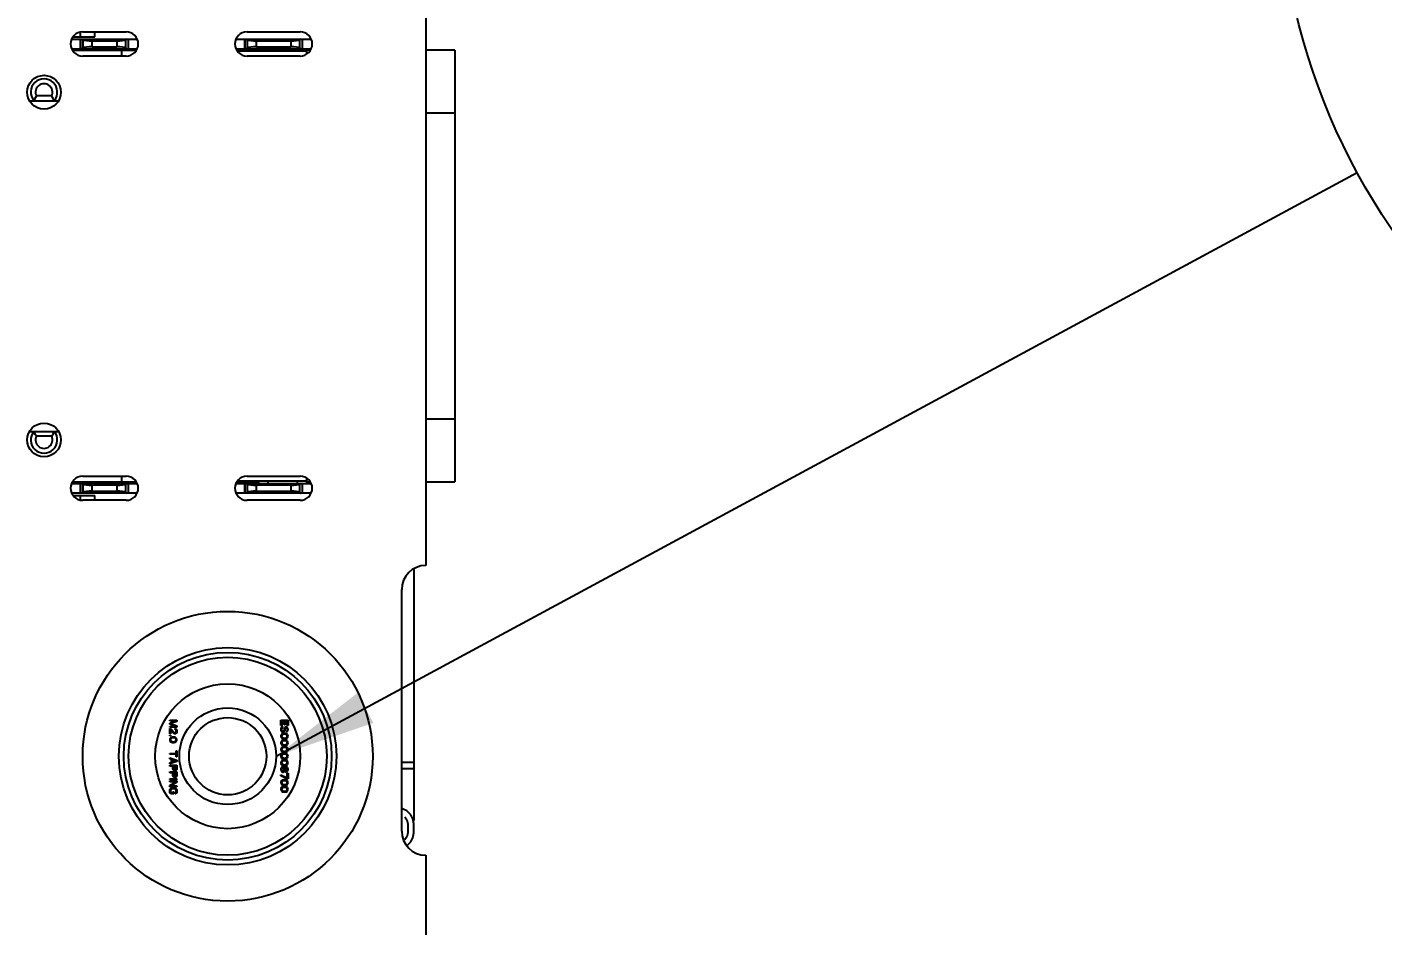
# Model space of a CAD drawing. Header units: millimetres. Extents: x 0 to 841, y 0 to 594.
# Drawn here: x 699.92 to 727.97, y 440.92 to 459.54 of the extents above; entities that cross this region are included whole.
import ezdxf

# ---------------------------------------------------------------- set-up
doc = ezdxf.new("R2010")
doc.units = ezdxf.units.MM
doc.header["$LTSCALE"] = 46.255
doc.layers.get('0').update_dxf_attribs({"linetype": 'CONTINUOUS'})
doc.layers.add('ASSEM_MEM', color=7, linetype='CONTINUOUS')
doc.layers.add('DETAIL', color=7, linetype='CONTINUOUS')
doc.styles.get("Standard").update_dxf_attribs({"font": 'txt', "width": 0.8})
doc.dimstyles.get("Standard").update_dxf_attribs({"dimtxt": 3, "dimasz": 2.1, "dimexe": 2, "dimexo": 1, "dimtad": 1, "dimzin": 0, "dimdsep": 46, "dimtxsty": 'STANDARD', "dimblk": '_FILLED', "dimblk1": '_FILLED', "dimblk2": '_FILLED', "dimcen": 0.09, "dimazin": 0, "dimtol": 1, "dimtp": 0.01, "dimtm": 0.01, "dimtfac": 1, "dimtofl": 0, "dimtmove": 0, "dimatfit": 3, "dimldrblk": '_FILLED', "dimfxl": 1, "dimtolj": 1, "dimtzin": 0, "dimarcsym": 0})

# ---------------------------------------------------------------- blocks, each defined once
blk = doc.blocks.new('_FILLED')
at = {"color": 0, "linetype": 'BYBLOCK'}
blk.add_solid([(0, 0), (-1, 0.167), (-1, -0.167)], dxfattribs=at)
blk = doc.blocks.new('BALLOON_BL30', base_point=(739.403, 462.985))
at = {"layer": 'DETAIL', "color": 7, "linetype": 'CONTINUOUS'}
blk.add_circle((739.403, 462.985), 13.593, dxfattribs=at)
at = {"layer": 'DETAIL', "color": 7, "linetype": 'CONTINUOUS', "insert": (727.403, 464.485), "char_height": 3, "width": 24, "attachment_point": 1, "line_spacing_factor": 0.9}
blk.add_mtext('Standoff 5', dxfattribs=at)

msp = doc.modelspace()

# ---------------------------------------------------------------- linework, layer by layer
at = {"layer": 'ASSEM_MEM', "color": 3, "linetype": 'CONTINUOUS'}
for p, q in [((708.172, 510.388), (708.172, 448.388)), ((701.072, 459.438), (701.972, 459.438)), ((704.472, 459.438), (705.572, 459.438)), ((701.972, 458.938), (701.072, 458.938)), ((705.572, 458.938), (704.472, 458.938)), ((701.072, 450.238), (701.972, 450.238)), ((704.472, 450.238), (705.572, 450.238)), ((701.972, 449.738), (701.072, 449.738)), ((705.572, 449.738), (704.472, 449.738)), ((707.672, 442.888), (707.672, 447.888)), ((708.172, 442.388), (708.172, 367.388))]:
    msp.add_line(p, q, dxfattribs=at)
at = {"layer": 'ASSEM_MEM', "color": 7, "linetype": 'CONTINUOUS'}
for p, q in [((700.849, 459.288), (702.195, 459.288)), ((700.88, 459.338), (701.322, 459.338)), ((701.022, 459.425), (701.022, 459.338)), ((701.022, 459.288), (701.022, 459.088)), ((701.032, 459.088), (701.032, 459.288)), ((701.076, 459.275), (701.054, 459.288)), ((701.076, 459.275), (701.076, 459.101)), ((701.778, 459.248), (701.266, 459.248)), ((701.266, 459.128), (701.266, 459.248)), ((701.322, 459.338), (701.322, 459.438)), ((701.778, 459.248), (701.778, 459.128)), ((701.99, 459.288), (701.967, 459.275)), ((701.967, 459.101), (701.967, 459.275)), ((702.012, 459.288), (702.012, 459.088)), ((702.022, 459.088), (702.022, 459.288)), ((704.247, 459.288), (705.795, 459.288)), ((704.422, 459.288), (704.422, 459.088)), ((704.432, 459.088), (704.432, 459.288)), ((704.476, 459.275), (704.454, 459.288)), ((704.476, 459.275), (704.476, 459.101)), ((705.378, 459.248), (704.666, 459.248)), ((704.666, 459.128), (704.666, 459.248)), ((705.378, 459.248), (705.378, 459.128)), ((705.59, 459.288), (705.567, 459.275)), ((705.567, 459.101), (705.567, 459.275)), ((705.612, 459.288), (705.612, 459.088)), ((705.622, 459.088), (705.622, 459.288)), ((700.849, 459.088), (702.195, 459.088)), ((700.86, 459.058), (702.183, 459.058)), ((701.002, 459.058), (701.002, 459.088)), ((701.054, 459.088), (701.076, 459.101)), ((701.266, 459.128), (701.778, 459.128)), ((701.282, 459.088), (701.282, 459.058)), ((701.482, 459.058), (701.482, 459.088)), ((701.872, 459.058), (701.872, 458.938)), ((701.967, 459.101), (701.99, 459.088)), ((704.247, 459.088), (705.795, 459.088)), ((704.712, 459.058), (704.26, 459.058)), ((705.712, 459.038), (704.28, 459.038)), ((704.454, 459.088), (704.476, 459.101)), ((704.666, 459.128), (705.378, 459.128)), ((704.712, 459.088), (704.712, 459.038)), ((704.912, 459.038), (704.912, 459.088)), ((705.512, 459.088), (705.512, 459.038)), ((705.567, 459.101), (705.59, 459.088)), ((705.712, 458.987), (705.712, 459.088)), ((705.783, 459.058), (705.712, 459.058)), ((708.772, 459.058), (708.172, 459.058)), ((708.772, 459.058), (708.772, 450.118)), ((700.43, 458.113), (700.114, 458.113)), ((699.969, 458.013), (700.575, 458.013)), ((708.172, 457.758), (708.772, 457.758)), ((708.772, 451.418), (708.172, 451.418)), ((699.969, 451.163), (700.575, 451.163)), ((700.43, 451.063), (700.114, 451.063)), ((700.849, 450.088), (702.195, 450.088)), ((700.86, 450.118), (702.183, 450.118)), ((701.002, 450.088), (701.002, 450.118)), ((701.022, 450.088), (701.022, 449.888)), ((701.032, 449.888), (701.032, 450.088)), ((701.076, 450.075), (701.054, 450.088)), ((701.076, 450.075), (701.076, 449.901)), ((701.778, 450.048), (701.266, 450.048)), ((701.266, 449.928), (701.266, 450.048)), ((701.282, 450.118), (701.282, 450.088)), ((701.482, 450.088), (701.482, 450.118)), ((701.778, 450.048), (701.778, 449.928)), ((701.872, 450.238), (701.872, 450.118)), ((701.99, 450.088), (701.967, 450.075)), ((701.967, 449.901), (701.967, 450.075)), ((702.012, 450.088), (702.012, 449.888)), ((702.022, 449.888), (702.022, 450.088)), ((704.247, 450.088), (705.795, 450.088)), ((704.26, 450.118), (704.712, 450.118)), ((704.28, 450.138), (705.712, 450.138)), ((704.422, 450.088), (704.422, 449.888)), ((704.432, 449.888), (704.432, 450.088)), ((704.476, 450.075), (704.454, 450.088)), ((704.476, 450.075), (704.476, 449.901)), ((705.378, 450.048), (704.666, 450.048)), ((704.666, 449.928), (704.666, 450.048)), ((704.712, 450.138), (704.712, 450.088)), ((704.912, 450.088), (704.912, 450.138)), ((705.378, 450.048), (705.378, 449.928)), ((705.512, 450.138), (705.512, 450.088)), ((705.59, 450.088), (705.567, 450.075)), ((705.567, 449.901), (705.567, 450.075)), ((705.612, 450.088), (705.612, 449.888)), ((705.622, 449.888), (705.622, 450.088)), ((705.712, 450.088), (705.712, 450.19)), ((705.712, 450.118), (705.783, 450.118)), ((708.172, 450.118), (708.772, 450.118)), ((702.195, 449.888), (700.849, 449.888)), ((700.88, 449.838), (701.322, 449.838)), ((701.022, 449.838), (701.022, 449.752)), ((701.054, 449.888), (701.076, 449.901)), ((701.266, 449.928), (701.778, 449.928)), ((701.322, 449.738), (701.322, 449.838)), ((701.967, 449.901), (701.99, 449.888)), ((705.795, 449.888), (704.247, 449.888)), ((704.454, 449.888), (704.476, 449.901)), ((704.666, 449.928), (705.378, 449.928)), ((705.567, 449.901), (705.59, 449.888)), ((707.926, 448.314), (707.926, 443.11))]:
    msp.add_line(p, q, dxfattribs=at)
at = {"layer": 'ASSEM_MEM', "color": 1, "linetype": 'CONTINUOUS'}
for p, q in [((702.872, 445.188), (703.022, 445.188)), ((702.872, 445.169), (702.872, 445.188)), ((702.872, 445.126), (702.99, 445.169)), ((702.99, 445.169), (702.872, 445.169)), ((702.872, 445.101), (702.872, 445.126)), ((702.99, 445.057), (702.872, 445.101)), ((702.872, 445.057), (702.99, 445.057)), ((702.872, 445.038), (702.872, 445.057)), ((703.022, 445.038), (702.872, 445.038)), ((702.872, 445.013), (702.888, 445.013)), ((702.872, 444.901), (702.872, 445.013)), ((703.022, 445.16), (702.888, 445.113)), ((702.888, 445.113), (703.022, 445.066)), ((702.888, 445.013), (702.968, 444.926)), ((702.958, 444.91), (702.888, 444.988)), ((702.888, 444.988), (702.888, 444.901)), ((702.968, 444.926), (702.98, 444.919)), ((702.98, 444.919), (702.987, 444.919)), ((702.987, 445.01), (703, 445.007)), ((702.987, 444.994), (702.987, 445.01)), ((702.996, 444.988), (702.987, 444.994)), ((702.987, 444.919), (702.996, 444.926)), ((703.003, 444.979), (702.996, 444.988)), ((702.996, 444.926), (703.003, 444.935)), ((703, 445.007), (703.012, 444.994)), ((703.012, 444.916), (703, 444.904)), ((703.006, 444.963), (703.003, 444.979)), ((703.003, 444.935), (703.006, 444.951)), ((703.006, 444.951), (703.006, 444.963)), ((703.012, 444.994), (703.019, 444.982)), ((703.019, 444.929), (703.012, 444.916)), ((703.019, 444.982), (703.022, 444.96)), ((703.022, 444.948), (703.019, 444.929)), ((703.022, 445.188), (703.022, 445.16)), ((703.022, 445.066), (703.022, 445.038)), ((703.022, 444.96), (703.022, 444.948)), ((705.172, 445.188), (705.322, 445.188)), ((705.172, 445.076), (705.172, 445.188)), ((705.191, 445.076), (705.172, 445.076)), ((705.175, 445.023), (705.172, 445.007)), ((705.172, 445.007), (705.172, 444.982)), ((705.172, 444.982), (705.175, 444.966)), ((705.185, 445.038), (705.175, 445.023)), ((705.175, 444.966), (705.181, 444.954)), ((705.181, 444.954), (705.194, 444.941)), ((705.201, 445.048), (705.185, 445.038)), ((705.242, 445.169), (705.191, 445.169)), ((705.191, 445.169), (705.191, 445.076)), ((705.191, 445.007), (705.194, 445.019)), ((705.191, 444.982), (705.191, 445.007)), ((705.194, 444.969), (705.191, 444.982)), ((705.194, 445.019), (705.204, 445.029)), ((705.201, 444.96), (705.194, 444.969)), ((705.194, 444.941), (705.207, 444.935)), ((705.213, 445.051), (705.201, 445.048)), ((705.21, 444.954), (705.201, 444.96)), ((705.204, 445.029), (705.213, 445.032)), ((705.207, 444.935), (705.223, 444.935)), ((705.22, 444.954), (705.21, 444.954)), ((705.213, 445.032), (705.213, 445.051)), ((705.229, 444.96), (705.22, 444.954)), ((705.223, 444.935), (705.236, 444.941)), ((705.236, 444.969), (705.229, 444.96)), ((705.239, 444.982), (705.236, 444.969)), ((705.236, 444.941), (705.248, 444.954)), ((705.242, 445.013), (705.239, 445.001)), ((705.239, 445.001), (705.239, 444.982)), ((705.242, 445.088), (705.242, 445.169)), ((705.261, 445.088), (705.242, 445.088)), ((705.248, 445.026), (705.242, 445.013)), ((705.261, 445.038), (705.248, 445.026)), ((705.248, 444.954), (705.255, 444.966)), ((705.255, 444.966), (705.258, 444.982)), ((705.258, 445.001), (705.261, 445.01)), ((705.258, 444.982), (705.258, 445.001)), ((705.303, 445.169), (705.261, 445.169)), ((705.261, 445.169), (705.261, 445.088)), ((705.274, 445.041), (705.261, 445.038)), ((705.261, 445.01), (705.268, 445.019)), ((705.268, 445.019), (705.277, 445.023)), ((705.287, 445.041), (705.274, 445.041)), ((705.277, 445.023), (705.284, 445.023)), ((705.284, 445.023), (705.293, 445.019)), ((705.3, 445.038), (705.287, 445.041)), ((705.293, 444.966), (705.287, 444.963)), ((705.287, 444.963), (705.287, 444.944)), ((705.287, 444.944), (705.296, 444.948)), ((705.293, 445.019), (705.3, 445.01)), ((705.3, 444.973), (705.293, 444.966)), ((705.296, 444.948), (705.309, 444.957)), ((705.312, 445.026), (705.3, 445.038)), ((705.3, 445.01), (705.303, 445.001)), ((705.303, 444.982), (705.3, 444.973)), ((705.303, 445.076), (705.303, 445.169)), ((705.322, 445.076), (705.303, 445.076)), ((705.303, 445.001), (705.303, 444.982)), ((705.309, 444.957), (705.319, 444.969)), ((705.319, 445.013), (705.312, 445.026)), ((705.322, 445.001), (705.319, 445.013)), ((705.319, 444.969), (705.322, 444.985)), ((705.322, 445.188), (705.322, 445.076)), ((705.322, 444.985), (705.322, 445.001)), ((702.888, 444.901), (702.872, 444.901)), ((702.872, 444.876), (702.888, 444.876)), ((702.872, 444.86), (702.872, 444.876)), ((702.888, 444.86), (702.872, 444.86)), ((702.875, 444.798), (702.872, 444.779)), ((702.872, 444.779), (702.875, 444.76)), ((702.885, 444.813), (702.875, 444.798)), ((702.875, 444.76), (702.885, 444.744)), ((702.894, 444.823), (702.885, 444.813)), ((702.885, 444.744), (702.894, 444.735)), ((702.888, 444.876), (702.888, 444.86)), ((702.891, 444.794), (702.888, 444.779)), ((702.888, 444.779), (702.891, 444.763)), ((702.897, 444.804), (702.891, 444.794)), ((702.891, 444.763), (702.897, 444.754)), ((702.907, 444.829), (702.894, 444.823)), ((702.894, 444.735), (702.907, 444.729)), ((702.917, 444.816), (702.897, 444.804)), ((702.897, 444.754), (702.917, 444.741)), ((702.917, 444.832), (702.907, 444.829)), ((702.907, 444.729), (702.917, 444.726)), ((702.933, 444.835), (702.917, 444.832)), ((702.936, 444.819), (702.917, 444.816)), ((702.917, 444.741), (702.936, 444.738)), ((702.917, 444.726), (702.933, 444.723)), ((702.961, 444.835), (702.933, 444.835)), ((702.933, 444.723), (702.961, 444.723)), ((702.958, 444.819), (702.936, 444.819)), ((702.936, 444.738), (702.958, 444.738)), ((702.968, 444.904), (702.958, 444.91)), ((702.977, 444.816), (702.958, 444.819)), ((702.958, 444.738), (702.977, 444.741)), ((702.977, 444.832), (702.961, 444.835)), ((702.961, 444.723), (702.977, 444.726)), ((702.98, 444.901), (702.968, 444.904)), ((702.987, 444.829), (702.977, 444.832)), ((702.996, 444.804), (702.977, 444.816)), ((702.977, 444.741), (702.996, 444.754)), ((702.977, 444.726), (702.987, 444.729)), ((702.987, 444.901), (702.98, 444.901)), ((703, 444.904), (702.987, 444.901)), ((703, 444.823), (702.987, 444.829)), ((702.987, 444.729), (703, 444.735)), ((703.003, 444.794), (702.996, 444.804)), ((702.996, 444.754), (703.003, 444.763)), ((703.009, 444.813), (703, 444.823)), ((703, 444.735), (703.009, 444.744)), ((703.006, 444.779), (703.003, 444.794)), ((703.003, 444.763), (703.006, 444.779)), ((703.019, 444.798), (703.009, 444.813)), ((703.009, 444.744), (703.019, 444.76)), ((703.022, 444.779), (703.019, 444.798)), ((703.019, 444.76), (703.022, 444.779)), ((705.175, 444.873), (705.172, 444.854)), ((705.172, 444.854), (705.175, 444.835)), ((705.175, 444.735), (705.172, 444.716)), ((705.172, 444.716), (705.175, 444.698)), ((705.185, 444.888), (705.175, 444.873)), ((705.175, 444.835), (705.185, 444.819)), ((705.185, 444.751), (705.175, 444.735)), ((705.175, 444.698), (705.185, 444.682)), ((705.194, 444.898), (705.185, 444.888)), ((705.185, 444.819), (705.194, 444.81)), ((705.194, 444.76), (705.185, 444.751)), ((705.185, 444.682), (705.194, 444.673)), ((705.191, 444.869), (705.188, 444.854)), ((705.188, 444.854), (705.191, 444.838)), ((705.191, 444.732), (705.188, 444.716)), ((705.188, 444.716), (705.191, 444.701)), ((705.197, 444.879), (705.191, 444.869)), ((705.191, 444.838), (705.197, 444.829)), ((705.197, 444.741), (705.191, 444.732)), ((705.191, 444.701), (705.197, 444.691)), ((705.207, 444.904), (705.194, 444.898)), ((705.194, 444.81), (705.207, 444.804)), ((705.207, 444.766), (705.194, 444.76)), ((705.194, 444.673), (705.207, 444.666)), ((705.217, 444.891), (705.197, 444.879)), ((705.197, 444.829), (705.217, 444.816)), ((705.217, 444.754), (705.197, 444.741)), ((705.197, 444.691), (705.217, 444.679)), ((705.217, 444.907), (705.207, 444.904)), ((705.207, 444.804), (705.217, 444.801)), ((705.217, 444.769), (705.207, 444.766)), ((705.207, 444.666), (705.217, 444.663)), ((705.233, 444.91), (705.217, 444.907)), ((705.236, 444.894), (705.217, 444.891)), ((705.217, 444.816), (705.236, 444.813)), ((705.217, 444.801), (705.233, 444.798)), ((705.233, 444.773), (705.217, 444.769)), ((705.236, 444.757), (705.217, 444.754)), ((705.217, 444.679), (705.236, 444.676)), ((705.217, 444.663), (705.233, 444.66)), ((705.233, 444.635), (705.217, 444.632)), ((705.261, 444.91), (705.233, 444.91)), ((705.233, 444.798), (705.261, 444.798)), ((705.261, 444.773), (705.233, 444.773)), ((705.233, 444.66), (705.261, 444.66)), ((705.261, 444.635), (705.233, 444.635)), ((705.258, 444.894), (705.236, 444.894)), ((705.236, 444.813), (705.258, 444.813)), ((705.258, 444.757), (705.236, 444.757)), ((705.236, 444.676), (705.258, 444.676)), ((705.277, 444.891), (705.258, 444.894)), ((705.258, 444.813), (705.277, 444.816)), ((705.277, 444.754), (705.258, 444.757)), ((705.258, 444.676), (705.277, 444.679)), ((705.277, 444.907), (705.261, 444.91)), ((705.261, 444.798), (705.277, 444.801)), ((705.277, 444.769), (705.261, 444.773)), ((705.261, 444.66), (705.277, 444.663)), ((705.277, 444.632), (705.261, 444.635)), ((705.287, 444.904), (705.277, 444.907)), ((705.296, 444.879), (705.277, 444.891)), ((705.277, 444.816), (705.296, 444.829)), ((705.277, 444.801), (705.287, 444.804)), ((705.287, 444.766), (705.277, 444.769)), ((705.296, 444.741), (705.277, 444.754)), ((705.277, 444.679), (705.296, 444.691)), ((705.277, 444.663), (705.287, 444.666)), ((705.3, 444.898), (705.287, 444.904)), ((705.287, 444.804), (705.3, 444.81)), ((705.3, 444.76), (705.287, 444.766)), ((705.287, 444.666), (705.3, 444.673)), ((705.303, 444.869), (705.296, 444.879)), ((705.296, 444.829), (705.303, 444.838)), ((705.303, 444.732), (705.296, 444.741)), ((705.296, 444.691), (705.303, 444.701)), ((705.309, 444.888), (705.3, 444.898)), ((705.3, 444.81), (705.309, 444.819)), ((705.309, 444.751), (705.3, 444.76)), ((705.3, 444.673), (705.309, 444.682)), ((705.306, 444.854), (705.303, 444.869)), ((705.303, 444.838), (705.306, 444.854)), ((705.306, 444.716), (705.303, 444.732)), ((705.303, 444.701), (705.306, 444.716)), ((705.319, 444.873), (705.309, 444.888)), ((705.309, 444.819), (705.319, 444.835)), ((705.319, 444.735), (705.309, 444.751)), ((705.309, 444.682), (705.319, 444.698)), ((705.322, 444.854), (705.319, 444.873)), ((705.319, 444.835), (705.322, 444.854)), ((705.322, 444.716), (705.319, 444.735)), ((705.319, 444.698), (705.322, 444.716)), ((702.872, 444.498), (703.006, 444.498)), ((702.872, 444.479), (702.872, 444.498)), ((703.006, 444.479), (702.872, 444.479)), ((702.872, 444.404), (703.022, 444.354)), ((702.872, 444.385), (702.872, 444.404)), ((702.91, 444.373), (702.872, 444.385)), ((702.91, 444.31), (702.91, 444.373)), ((702.923, 444.369), (703.009, 444.341)), ((702.923, 444.313), (702.923, 444.369)), ((703.006, 444.548), (703.022, 444.548)), ((703.006, 444.498), (703.006, 444.548)), ((703.006, 444.429), (703.006, 444.479)), ((703.022, 444.429), (703.006, 444.429)), ((703.022, 444.548), (703.022, 444.429)), ((703.022, 444.354), (703.022, 444.329)), ((705.175, 444.598), (705.172, 444.579)), ((705.172, 444.579), (705.175, 444.56)), ((705.175, 444.46), (705.172, 444.441)), ((705.172, 444.441), (705.175, 444.423)), ((705.185, 444.613), (705.175, 444.598)), ((705.175, 444.56), (705.185, 444.544)), ((705.185, 444.476), (705.175, 444.46)), ((705.175, 444.423), (705.185, 444.407)), ((705.194, 444.623), (705.185, 444.613)), ((705.185, 444.544), (705.194, 444.535)), ((705.194, 444.485), (705.185, 444.476)), ((705.185, 444.407), (705.194, 444.398)), ((705.191, 444.594), (705.188, 444.579)), ((705.188, 444.579), (705.191, 444.563)), ((705.191, 444.457), (705.188, 444.441)), ((705.188, 444.441), (705.191, 444.426)), ((705.197, 444.604), (705.191, 444.594)), ((705.191, 444.563), (705.197, 444.554)), ((705.197, 444.466), (705.191, 444.457)), ((705.191, 444.426), (705.197, 444.416)), ((705.207, 444.629), (705.194, 444.623)), ((705.194, 444.535), (705.207, 444.529)), ((705.207, 444.491), (705.194, 444.485)), ((705.194, 444.398), (705.207, 444.391)), ((705.207, 444.354), (705.194, 444.348)), ((705.217, 444.616), (705.197, 444.604)), ((705.197, 444.554), (705.217, 444.541)), ((705.217, 444.479), (705.197, 444.466)), ((705.197, 444.416), (705.217, 444.404)), ((705.217, 444.632), (705.207, 444.629)), ((705.207, 444.529), (705.217, 444.526)), ((705.217, 444.494), (705.207, 444.491)), ((705.207, 444.391), (705.217, 444.388)), ((705.217, 444.357), (705.207, 444.354)), ((705.236, 444.619), (705.217, 444.616)), ((705.217, 444.541), (705.236, 444.538)), ((705.217, 444.526), (705.233, 444.523)), ((705.233, 444.498), (705.217, 444.494)), ((705.236, 444.482), (705.217, 444.479)), ((705.217, 444.404), (705.236, 444.401)), ((705.217, 444.388), (705.233, 444.385)), ((705.233, 444.36), (705.217, 444.357)), ((705.233, 444.523), (705.261, 444.523)), ((705.261, 444.498), (705.233, 444.498)), ((705.233, 444.385), (705.261, 444.385)), ((705.261, 444.36), (705.233, 444.36)), ((705.258, 444.619), (705.236, 444.619)), ((705.236, 444.538), (705.258, 444.538)), ((705.258, 444.482), (705.236, 444.482)), ((705.236, 444.401), (705.258, 444.401)), ((705.277, 444.616), (705.258, 444.619)), ((705.258, 444.538), (705.277, 444.541)), ((705.277, 444.479), (705.258, 444.482)), ((705.258, 444.401), (705.277, 444.404)), ((705.261, 444.523), (705.277, 444.526)), ((705.277, 444.494), (705.261, 444.498)), ((705.261, 444.385), (705.277, 444.388)), ((705.277, 444.357), (705.261, 444.36)), ((705.287, 444.629), (705.277, 444.632)), ((705.296, 444.604), (705.277, 444.616)), ((705.277, 444.541), (705.296, 444.554)), ((705.277, 444.526), (705.287, 444.529)), ((705.287, 444.491), (705.277, 444.494)), ((705.296, 444.466), (705.277, 444.479)), ((705.277, 444.404), (705.296, 444.416)), ((705.277, 444.388), (705.287, 444.391)), ((705.287, 444.354), (705.277, 444.357)), ((705.3, 444.623), (705.287, 444.629)), ((705.287, 444.529), (705.3, 444.535)), ((705.3, 444.485), (705.287, 444.491)), ((705.287, 444.391), (705.3, 444.398)), ((705.3, 444.348), (705.287, 444.354)), ((705.303, 444.594), (705.296, 444.604)), ((705.296, 444.554), (705.303, 444.563)), ((705.303, 444.457), (705.296, 444.466)), ((705.296, 444.416), (705.303, 444.426)), ((705.309, 444.613), (705.3, 444.623)), ((705.3, 444.535), (705.309, 444.544)), ((705.309, 444.476), (705.3, 444.485)), ((705.3, 444.398), (705.309, 444.407)), ((705.306, 444.579), (705.303, 444.594)), ((705.303, 444.563), (705.306, 444.579)), ((705.306, 444.441), (705.303, 444.457)), ((705.303, 444.426), (705.306, 444.441)), ((705.319, 444.598), (705.309, 444.613)), ((705.309, 444.544), (705.319, 444.56)), ((705.319, 444.46), (705.309, 444.476)), ((705.309, 444.407), (705.319, 444.423)), ((705.322, 444.579), (705.319, 444.598)), ((705.319, 444.56), (705.322, 444.579)), ((705.322, 444.441), (705.319, 444.46)), ((705.319, 444.423), (705.322, 444.441)), ((703.022, 444.329), (702.872, 444.279)), ((702.872, 444.298), (702.91, 444.31)), ((702.872, 444.279), (702.872, 444.298)), ((702.872, 444.254), (703.022, 444.254)), ((702.872, 444.235), (702.872, 444.254)), ((702.939, 444.235), (702.872, 444.235)), ((702.872, 444.113), (703.022, 444.113)), ((702.872, 444.094), (702.872, 444.113)), ((702.939, 444.094), (702.872, 444.094)), ((703.009, 444.341), (702.923, 444.313)), ((702.939, 444.179), (702.939, 444.235)), ((702.942, 444.163), (702.939, 444.179)), ((702.939, 444.038), (702.939, 444.094)), ((702.952, 444.151), (702.942, 444.163)), ((702.964, 444.141), (702.952, 444.151)), ((703.006, 444.235), (702.958, 444.235)), ((702.958, 444.235), (702.958, 444.176)), ((702.958, 444.176), (702.961, 444.166)), ((703.006, 444.094), (702.958, 444.094)), ((702.958, 444.094), (702.958, 444.035)), ((702.961, 444.166), (702.968, 444.16)), ((702.974, 444.138), (702.964, 444.141)), ((702.968, 444.16), (702.977, 444.157)), ((702.987, 444.138), (702.974, 444.138)), ((702.977, 444.157), (702.987, 444.157)), ((702.987, 444.157), (702.996, 444.16)), ((702.996, 444.141), (702.987, 444.138)), ((702.996, 444.16), (703.003, 444.166)), ((703.009, 444.151), (702.996, 444.141)), ((703.003, 444.166), (703.006, 444.176)), ((703.006, 444.176), (703.006, 444.235)), ((703.006, 444.035), (703.006, 444.094)), ((703.019, 444.163), (703.009, 444.151)), ((703.022, 444.179), (703.019, 444.163)), ((703.022, 444.254), (703.022, 444.179)), ((703.022, 444.113), (703.022, 444.038)), ((705.175, 444.323), (705.172, 444.304)), ((705.172, 444.304), (705.175, 444.285)), ((705.175, 444.191), (705.172, 444.176)), ((705.172, 444.176), (705.172, 444.157)), ((705.172, 444.157), (705.175, 444.141)), ((705.185, 444.338), (705.175, 444.323)), ((705.175, 444.285), (705.185, 444.269)), ((705.185, 444.207), (705.175, 444.191)), ((705.175, 444.141), (705.185, 444.126)), ((705.194, 444.348), (705.185, 444.338)), ((705.185, 444.269), (705.194, 444.26)), ((705.194, 444.216), (705.185, 444.207)), ((705.185, 444.126), (705.194, 444.116)), ((705.191, 444.319), (705.188, 444.304)), ((705.188, 444.304), (705.191, 444.288)), ((705.191, 444.185), (705.188, 444.173)), ((705.188, 444.173), (705.188, 444.16)), ((705.188, 444.16), (705.191, 444.148)), ((705.197, 444.329), (705.191, 444.319)), ((705.191, 444.288), (705.197, 444.279)), ((705.197, 444.198), (705.191, 444.185)), ((705.191, 444.148), (705.197, 444.135)), ((705.194, 444.26), (705.207, 444.254)), ((705.21, 444.223), (705.194, 444.216)), ((705.194, 444.116), (705.21, 444.11)), ((705.217, 444.341), (705.197, 444.329)), ((705.197, 444.279), (705.217, 444.266)), ((705.21, 444.207), (705.197, 444.198)), ((705.197, 444.135), (705.21, 444.126)), ((705.207, 444.254), (705.217, 444.251)), ((705.22, 444.223), (705.21, 444.223)), ((705.22, 444.207), (705.21, 444.207)), ((705.21, 444.126), (705.22, 444.126)), ((705.21, 444.11), (705.22, 444.11)), ((705.236, 444.344), (705.217, 444.341)), ((705.217, 444.266), (705.236, 444.263)), ((705.217, 444.251), (705.233, 444.248)), ((705.236, 444.216), (705.22, 444.223)), ((705.233, 444.198), (705.22, 444.207)), ((705.22, 444.126), (705.233, 444.135)), ((705.22, 444.11), (705.236, 444.116)), ((705.233, 444.248), (705.261, 444.248)), ((705.239, 444.185), (705.233, 444.198)), ((705.233, 444.135), (705.239, 444.148)), ((705.258, 444.344), (705.236, 444.344)), ((705.236, 444.263), (705.258, 444.263)), ((705.245, 444.204), (705.236, 444.216)), ((705.236, 444.116), (705.245, 444.129)), ((705.242, 444.173), (705.239, 444.185)), ((705.239, 444.148), (705.242, 444.16)), ((705.242, 444.16), (705.242, 444.173)), ((705.248, 444.198), (705.245, 444.204)), ((705.245, 444.129), (705.248, 444.135)), ((705.252, 444.204), (705.248, 444.198)), ((705.248, 444.135), (705.252, 444.129)), ((705.261, 444.213), (705.252, 444.204)), ((705.252, 444.129), (705.261, 444.119)), ((705.258, 444.185), (705.255, 444.173)), ((705.255, 444.173), (705.255, 444.16)), ((705.255, 444.16), (705.258, 444.148)), ((705.277, 444.341), (705.258, 444.344)), ((705.258, 444.263), (705.277, 444.266)), ((705.268, 444.198), (705.258, 444.185)), ((705.258, 444.148), (705.268, 444.135)), ((705.261, 444.248), (705.277, 444.251)), ((705.274, 444.219), (705.261, 444.213)), ((705.261, 444.119), (705.274, 444.113)), ((705.277, 444.204), (705.268, 444.198)), ((705.268, 444.135), (705.277, 444.129)), ((705.284, 444.219), (705.274, 444.219)), ((705.274, 444.113), (705.284, 444.113)), ((705.296, 444.329), (705.277, 444.341)), ((705.277, 444.266), (705.296, 444.279)), ((705.277, 444.251), (705.287, 444.254)), ((705.284, 444.204), (705.277, 444.204)), ((705.277, 444.129), (705.284, 444.129)), ((705.3, 444.213), (705.284, 444.219)), ((705.293, 444.198), (705.284, 444.204)), ((705.284, 444.129), (705.293, 444.135)), ((705.284, 444.113), (705.3, 444.119)), ((705.287, 444.254), (705.3, 444.26)), ((705.303, 444.185), (705.293, 444.198)), ((705.293, 444.135), (705.303, 444.148)), ((705.303, 444.319), (705.296, 444.329)), ((705.296, 444.279), (705.303, 444.288)), ((705.309, 444.338), (705.3, 444.348)), ((705.3, 444.26), (705.309, 444.269)), ((705.309, 444.204), (705.3, 444.213)), ((705.3, 444.119), (705.309, 444.129)), ((705.306, 444.304), (705.303, 444.319)), ((705.303, 444.288), (705.306, 444.304)), ((705.306, 444.173), (705.303, 444.185)), ((705.303, 444.148), (705.306, 444.16)), ((705.306, 444.16), (705.306, 444.173)), ((705.306, 444.085), (705.322, 444.085)), ((705.306, 443.991), (705.306, 444.085)), ((705.319, 444.323), (705.309, 444.338)), ((705.309, 444.269), (705.319, 444.285)), ((705.319, 444.188), (705.309, 444.204)), ((705.309, 444.129), (705.319, 444.144)), ((705.322, 444.304), (705.319, 444.323)), ((705.319, 444.285), (705.322, 444.304)), ((705.322, 444.173), (705.319, 444.188)), ((705.319, 444.144), (705.322, 444.16)), ((705.322, 444.16), (705.322, 444.173)), ((705.322, 444.085), (705.322, 443.973)), ((702.872, 443.973), (703.022, 443.973)), ((702.872, 443.954), (702.872, 443.973)), ((703.022, 443.954), (702.872, 443.954)), ((702.872, 443.929), (703.022, 443.929)), ((702.872, 443.91), (702.872, 443.929)), ((703.003, 443.91), (702.872, 443.91)), ((702.872, 443.832), (703.003, 443.91)), ((702.872, 443.804), (702.872, 443.832)), ((703.022, 443.804), (702.872, 443.804)), ((703.022, 443.901), (702.894, 443.823)), ((702.894, 443.823), (703.022, 443.823)), ((702.942, 444.023), (702.939, 444.038)), ((702.952, 444.01), (702.942, 444.023)), ((702.964, 444.001), (702.952, 444.01)), ((702.958, 444.035), (702.961, 444.026)), ((702.961, 444.026), (702.968, 444.019)), ((702.974, 443.998), (702.964, 444.001)), ((702.968, 444.019), (702.977, 444.016)), ((702.987, 443.998), (702.974, 443.998)), ((702.977, 444.016), (702.987, 444.016)), ((702.987, 444.016), (702.996, 444.019)), ((702.996, 444.001), (702.987, 443.998)), ((702.996, 444.019), (703.003, 444.026)), ((703.009, 444.01), (702.996, 444.001)), ((703.003, 444.026), (703.006, 444.035)), ((703.019, 444.023), (703.009, 444.01)), ((703.022, 444.038), (703.019, 444.023)), ((703.022, 443.973), (703.022, 443.954)), ((703.022, 443.929), (703.022, 443.901)), ((703.022, 443.823), (703.022, 443.804)), ((705.172, 444.054), (705.306, 443.991)), ((705.172, 444.035), (705.172, 444.054)), ((705.306, 443.973), (705.172, 444.035)), ((705.175, 443.91), (705.172, 443.891)), ((705.172, 443.891), (705.175, 443.873)), ((705.185, 443.926), (705.175, 443.91)), ((705.175, 443.873), (705.185, 443.857)), ((705.194, 443.935), (705.185, 443.926)), ((705.185, 443.857), (705.194, 443.848)), ((705.194, 443.798), (705.185, 443.788)), ((705.191, 443.907), (705.188, 443.891)), ((705.188, 443.891), (705.191, 443.876)), ((705.197, 443.916), (705.191, 443.907)), ((705.191, 443.876), (705.197, 443.866)), ((705.207, 443.941), (705.194, 443.935)), ((705.194, 443.848), (705.207, 443.841)), ((705.207, 443.804), (705.194, 443.798)), ((705.217, 443.929), (705.197, 443.916)), ((705.197, 443.866), (705.217, 443.854)), ((705.217, 443.791), (705.197, 443.779)), ((705.217, 443.944), (705.207, 443.941)), ((705.207, 443.841), (705.217, 443.838)), ((705.217, 443.807), (705.207, 443.804)), ((705.233, 443.948), (705.217, 443.944)), ((705.236, 443.932), (705.217, 443.929)), ((705.217, 443.854), (705.236, 443.851)), ((705.217, 443.838), (705.233, 443.835)), ((705.233, 443.81), (705.217, 443.807)), ((705.236, 443.794), (705.217, 443.791)), ((705.261, 443.948), (705.233, 443.948)), ((705.233, 443.835), (705.261, 443.835)), ((705.261, 443.81), (705.233, 443.81)), ((705.258, 443.932), (705.236, 443.932)), ((705.236, 443.851), (705.258, 443.851)), ((705.258, 443.794), (705.236, 443.794)), ((705.277, 443.929), (705.258, 443.932)), ((705.258, 443.851), (705.277, 443.854)), ((705.277, 443.791), (705.258, 443.794)), ((705.277, 443.944), (705.261, 443.948)), ((705.261, 443.835), (705.277, 443.838)), ((705.277, 443.807), (705.261, 443.81)), ((705.287, 443.941), (705.277, 443.944)), ((705.296, 443.916), (705.277, 443.929)), ((705.277, 443.854), (705.296, 443.866)), ((705.277, 443.838), (705.287, 443.841)), ((705.287, 443.804), (705.277, 443.807)), ((705.296, 443.779), (705.277, 443.791)), ((705.3, 443.935), (705.287, 443.941)), ((705.287, 443.841), (705.3, 443.848)), ((705.3, 443.798), (705.287, 443.804)), ((705.303, 443.907), (705.296, 443.916)), ((705.296, 443.866), (705.303, 443.876)), ((705.309, 443.926), (705.3, 443.935)), ((705.3, 443.848), (705.309, 443.857)), ((705.309, 443.788), (705.3, 443.798)), ((705.306, 443.891), (705.303, 443.907)), ((705.303, 443.876), (705.306, 443.891)), ((705.322, 443.973), (705.306, 443.973)), ((705.319, 443.91), (705.309, 443.926)), ((705.309, 443.857), (705.319, 443.873)), ((705.322, 443.891), (705.319, 443.91)), ((705.319, 443.873), (705.322, 443.891)), ((702.872, 443.729), (702.875, 443.744)), ((702.872, 443.701), (702.872, 443.729)), ((702.875, 443.685), (702.872, 443.701)), ((702.875, 443.744), (702.881, 443.757)), ((702.881, 443.673), (702.875, 443.685)), ((702.881, 443.757), (702.894, 443.769)), ((702.894, 443.66), (702.881, 443.673)), ((702.894, 443.741), (702.891, 443.729)), ((702.891, 443.729), (702.891, 443.701)), ((702.891, 443.701), (702.894, 443.688)), ((702.894, 443.769), (702.907, 443.776)), ((702.901, 443.751), (702.894, 443.741)), ((702.894, 443.688), (702.901, 443.679)), ((702.907, 443.657), (702.894, 443.66)), ((702.91, 443.757), (702.901, 443.751)), ((702.901, 443.679), (702.91, 443.676)), ((702.907, 443.776), (702.923, 443.779)), ((702.955, 443.657), (702.907, 443.657)), ((702.923, 443.76), (702.91, 443.757)), ((702.91, 443.676), (702.936, 443.676)), ((702.923, 443.779), (702.971, 443.779)), ((702.971, 443.76), (702.923, 443.76)), ((702.936, 443.704), (702.955, 443.704)), ((702.936, 443.676), (702.936, 443.704)), ((702.955, 443.704), (702.955, 443.657)), ((702.971, 443.779), (702.987, 443.776)), ((702.984, 443.757), (702.971, 443.76)), ((702.993, 443.751), (702.984, 443.757)), ((702.984, 443.676), (702.993, 443.679)), ((702.984, 443.657), (702.984, 443.676)), ((703, 443.66), (702.984, 443.657)), ((702.987, 443.776), (703, 443.769)), ((703, 443.741), (702.993, 443.751)), ((702.993, 443.679), (703, 443.688)), ((703, 443.769), (703.012, 443.757)), ((703.003, 443.729), (703, 443.741)), ((703, 443.688), (703.003, 443.701)), ((703.012, 443.673), (703, 443.66)), ((703.003, 443.701), (703.003, 443.729)), ((703.012, 443.757), (703.019, 443.744)), ((703.019, 443.685), (703.012, 443.673)), ((703.019, 443.744), (703.022, 443.729)), ((703.022, 443.701), (703.019, 443.685)), ((703.022, 443.729), (703.022, 443.701)), ((705.175, 443.773), (705.172, 443.754)), ((705.172, 443.754), (705.175, 443.735)), ((705.185, 443.788), (705.175, 443.773)), ((705.175, 443.735), (705.185, 443.719)), ((705.185, 443.719), (705.194, 443.71)), ((705.191, 443.769), (705.188, 443.754)), ((705.188, 443.754), (705.191, 443.738)), ((705.197, 443.779), (705.191, 443.769)), ((705.191, 443.738), (705.197, 443.729)), ((705.194, 443.71), (705.207, 443.704)), ((705.197, 443.729), (705.217, 443.716)), ((705.207, 443.704), (705.217, 443.701)), ((705.217, 443.716), (705.236, 443.713)), ((705.217, 443.701), (705.233, 443.698)), ((705.233, 443.698), (705.261, 443.698)), ((705.236, 443.713), (705.258, 443.713)), ((705.258, 443.713), (705.277, 443.716)), ((705.261, 443.698), (705.277, 443.701)), ((705.277, 443.716), (705.296, 443.729)), ((705.277, 443.701), (705.287, 443.704)), ((705.287, 443.704), (705.3, 443.71)), ((705.303, 443.769), (705.296, 443.779)), ((705.296, 443.729), (705.303, 443.738)), ((705.3, 443.71), (705.309, 443.719)), ((705.306, 443.754), (705.303, 443.769)), ((705.303, 443.738), (705.306, 443.754)), ((705.319, 443.773), (705.309, 443.788)), ((705.309, 443.719), (705.319, 443.735)), ((705.322, 443.754), (705.319, 443.773)), ((705.319, 443.735), (705.322, 443.754))]:
    msp.add_line(p, q, dxfattribs=at)
at = {"layer": 'ASSEM_MEM', "color": 40, "linetype": 'CONTINUOUS'}
for p, q in [((707.926, 444.31), (707.672, 444.31)), ((707.672, 444.185), (707.926, 444.185)), ((707.777, 443.31), (707.692, 443.352)), ((707.862, 443.227), (707.777, 443.31)), ((707.734, 443.185), (707.777, 443.122)), ((707.777, 443.122), (707.798, 443.039)), ((707.798, 443.039), (707.798, 442.852)), ((707.905, 443.143), (707.862, 443.227)), ((707.926, 443.039), (707.905, 443.143)), ((707.926, 442.852), (707.926, 443.039)), ((707.777, 442.768), (707.734, 442.706)), ((707.798, 442.852), (707.777, 442.768)), ((707.862, 442.664), (707.905, 442.747)), ((707.905, 442.747), (707.926, 442.852)), ((707.783, 442.587), (707.862, 442.664))]:
    msp.add_line(p, q, dxfattribs=at)
at = {"layer": 'ASSEM_MEM', "color": 7, "linetype": 'CONTINUOUS'}
for points in [[(700.114, 458.113), (700.094, 458.081), (700.077, 458.047), (700.06, 458.013)], [(700.484, 458.013), (700.467, 458.047), (700.449, 458.081), (700.43, 458.113)], [(700.114, 451.063), (700.095, 451.095), (700.077, 451.128), (700.06, 451.163)], [(700.484, 451.163), (700.467, 451.128), (700.449, 451.095), (700.43, 451.063)]]:
    msp.add_lwpolyline(points, dxfattribs=at)
at = {"layer": 'ASSEM_MEM', "color": 3, "linetype": 'CONTINUOUS'}
for centre in [(700.272, 458.188), (700.272, 450.988)]:
    msp.add_circle(centre, 0.35, dxfattribs=at)
at = {"layer": 'ASSEM_MEM', "color": 7, "linetype": 'CONTINUOUS'}
msp.add_circle((704.072, 444.438), 3, dxfattribs=at)
at = {"layer": 'ASSEM_MEM', "color": 7, "linetype": 'CONTINUOUS', "true_color": 0xff80d9}
for radius in [2.25, 2.15, 2.05, 1.5, 1, 0.8]:
    msp.add_circle((704.072, 444.438), radius, dxfattribs=at)
at = {"layer": 'ASSEM_MEM', "color": 3, "linetype": 'CONTINUOUS'}
for centre, radius, start, end in [((701.072, 459.188), 0.25, 90, 270), ((701.972, 459.188), 0.25, 270, 90), ((704.472, 459.188), 0.25, 90, 270), ((705.572, 459.188), 0.25, 270, 90), ((701.072, 449.988), 0.25, 90, 270), ((701.972, 449.988), 0.25, 270, 90), ((704.472, 449.988), 0.25, 90, 270), ((705.572, 449.988), 0.25, 270, 90), ((708.172, 447.888), 0.5, 90, 180), ((708.172, 442.888), 0.5, 180, 270)]:
    msp.add_arc(centre, radius, start, end, dxfattribs=at)
at = {"layer": 'ASSEM_MEM', "color": 7, "linetype": 'CONTINUOUS'}
for centre, radius, start, end in [((700.272, 458.188), 0.275, 320.4788, 219.5212), ((700.272, 458.188), 0.175, 334.6231, 205.3769), ((700.272, 450.988), 0.275, 140.4788, 39.5212), ((700.272, 450.988), 0.175, 154.6231, 25.3769)]:
    msp.add_arc(centre, radius, start, end, dxfattribs=at)
for centre, start_param, end_param in [((701.266, 459.288), -2.819842, -1.570796), ((701.778, 459.288), -1.570796, -0.321751), ((704.666, 459.288), -2.819842, -1.570796), ((705.378, 459.288), -1.570796, -0.321751), ((701.266, 459.089), 1.570796, 2.819842), ((701.778, 459.089), 0.321751, 1.570796), ((704.666, 459.089), 1.570796, 2.819842), ((705.378, 459.089), 0.321751, 1.570796), ((701.266, 450.088), -2.819842, -1.570796), ((701.778, 450.088), -1.570796, -0.321751), ((704.666, 450.088), -2.819842, -1.570796), ((705.378, 450.088), -1.570796, -0.321751), ((701.266, 449.889), 1.570796, 2.819842), ((701.778, 449.889), 0.321751, 1.570796), ((704.666, 449.889), 1.570796, 2.819842), ((705.378, 449.889), 0.321751, 1.570796)]:
    msp.add_ellipse(centre, major_axis=(0.2, 0), ratio=0.197062, start_param=start_param, end_param=end_param, dxfattribs=at)

# ---------------------------------------------------------------- block references
at = {"layer": 'DETAIL', "color": 7, "linetype": 'CONTINUOUS'}
msp.add_blockref('BALLOON_BL30', (739.403, 462.985), dxfattribs=at)

# ---------------------------------------------------------------- leaders
msp.add_leader([(705.072, 444.438), (727.444, 456.524)], dimstyle='STANDARD', override={"dimtad": 0}, dxfattribs=at)

doc.saveas('drawing.dxf')
